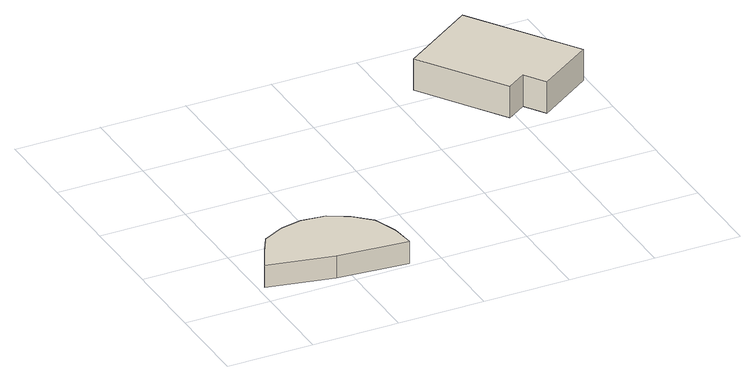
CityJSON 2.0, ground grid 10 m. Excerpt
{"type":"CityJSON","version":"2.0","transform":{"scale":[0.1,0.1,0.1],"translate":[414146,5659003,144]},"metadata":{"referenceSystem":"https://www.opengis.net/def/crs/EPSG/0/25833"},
"CityObjects":{
"building1":{"type":"Building","attributes":{"name":"Graf-Stauffenberg-Kaserne","Dachtyp_tdc":"tdcPolyFlatRoof","Gemeindeschluessel":14612000,"Dachneigung":0,"QualitaetDacherkennung":69,"Geometrietyp2DReferenz":"3000","measuredHeight":2.75,"function":"31001_3073","roofType":"1000"},"geometry":[{"type":"Solid","lod":"1","boundaries":[[[[0,1,2,3,4,5,6,7,8,9,10]],[[11,12,13,14,15,16,17,18,19,20,21]],[[10,12,11,0]],[[9,13,12,10]],[[8,14,13,9]],[[7,15,14,8]],[[6,16,15,7]],[[5,17,16,6]],[[4,18,17,5]],[[3,19,18,4]],[[2,20,19,3]],[[1,21,20,2]],[[0,11,21,1]]]]}]},
"building2":{"type":"Building","attributes":{"name":"Graf-Stauffenberg-Kaserne","Dachtyp_tdc":"tdcPolyFlatRoof","Gemeindeschluessel":14612000,"Dachneigung":0,"QualitaetDacherkennung":88,"Geometrietyp2DReferenz":"3000","measuredHeight":3.88,"function":"31001_3073","roofType":"1000"},"geometry":[{"type":"Solid","lod":"1","boundaries":[[[[22,23,24,25,26,27]],[[28,29,30,31,32,33]],[[27,29,28,22]],[[26,30,29,27]],[[25,31,30,26]],[[24,32,31,25]],[[23,33,32,24]],[[22,28,33,23]]]]}]}
},
"vertices":[
[83,12,37],[165,5,37],[162,32,37],[152,60,37],[133,78,37],[110,91,37],[82,94,37],[57,89,37],[32,76,37],[22,58,37],[7,28,37],[83,12,10],[7,28,10],[22,58,10],[32,76,10],[57,89,10],[82,94,10],[110,91,10],[133,78,10],[152,60,10],[162,32,10],[165,5,10],
[390,221,52],[413,236,52],[429,212,52],[493,255,52],[411,375,52],[325,317,52],[390,221,14],[325,317,14],[411,375,14],[493,255,14],[429,212,14],[413,236,14]
]}
